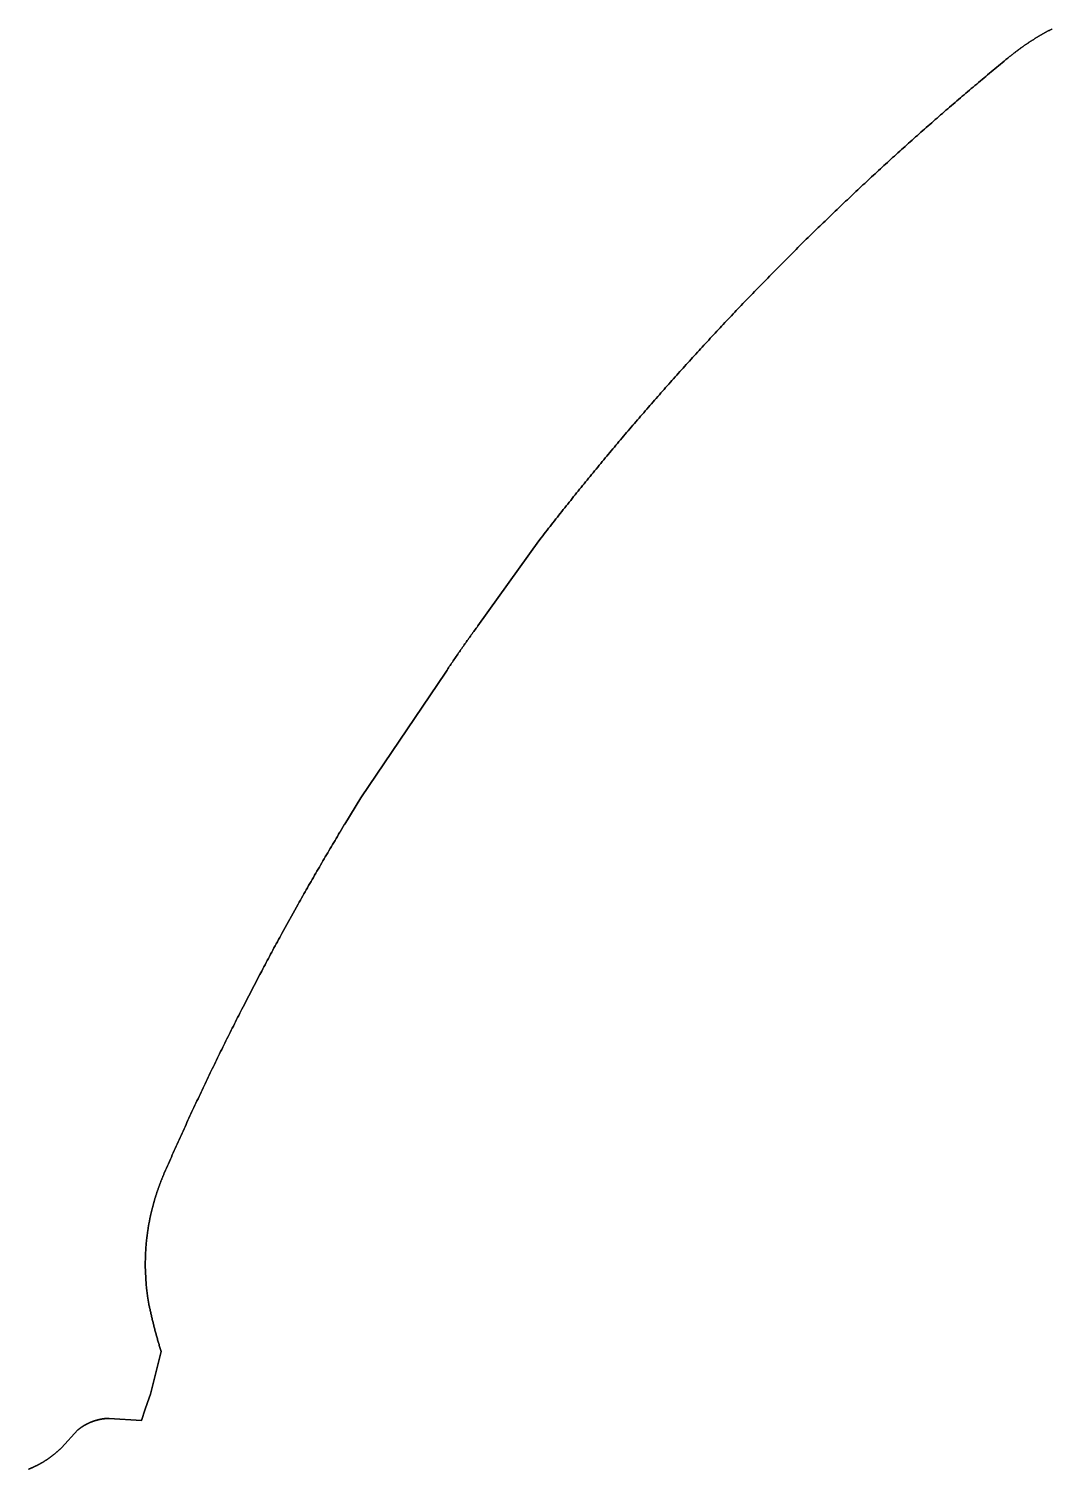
# Model space of a CAD drawing. Header units: inches. Extents: x 130170 to 284068, y 377793 to 804530.
# Drawn here: x 210424 to 210857, y 744376 to 744984 of the extents above; entities that cross this region are included whole.
import ezdxf

# ---------------------------------------------------------------- set-up
doc = ezdxf.new("R2010")
doc.units = ezdxf.units.IN
doc.header["$MEASUREMENT"] = 0
doc.layers.add('muni_il', color=7, linetype='Continuous')

msp = doc.modelspace()

# ---------------------------------------------------------------- linework, layer by layer
at = {"layer": 'muni_il'}
for points in [[(210856.56, 744984.31), (210856.31, 744984.18), (210856.06, 744984.05), (210855.81, 744983.92), (210855.56, 744983.79), (210855.31, 744983.66), (210855.06, 744983.53), (210854.81, 744983.39), (210854.56, 744983.26), (210854.31, 744983.13), (210854.06, 744982.99), (210853.81, 744982.86), (210853.56, 744982.72), (210853.32, 744982.58), (210853.07, 744982.45), (210852.82, 744982.31), (210852.58, 744982.17), (210852.33, 744982.03), (210852.09, 744981.89), (210851.84, 744981.75), (210851.6, 744981.6), (210851.35, 744981.46), (210851.11, 744981.32), (210850.86, 744981.17), (210850.62, 744981.03), (210850.38, 744980.88), (210850.14, 744980.74), (210849.89, 744980.59), (210849.65, 744980.44), (210849.41, 744980.3), (210849.17, 744980.15), (210848.93, 744980), (210848.69, 744979.85), (210848.45, 744979.7), (210848.21, 744979.55), (210847.97, 744979.39), (210847.74, 744979.24), (210847.5, 744979.09), (210847.26, 744978.93), (210847.02, 744978.78), (210846.79, 744978.62), (210846.55, 744978.47), (210846.32, 744978.31), (210846.08, 744978.15), (210845.85, 744977.99), (210845.61, 744977.84), (210845.38, 744977.68), (210845.15, 744977.52), (210844.91, 744977.36), (210844.68, 744977.19), (210844.45, 744977.03), (210844.22, 744976.87), (210843.99, 744976.71), (210843.76, 744976.54), (210843.53, 744976.38), (210843.3, 744976.21), (210843.07, 744976.05), (210842.84, 744975.88), (210842.61, 744975.71), (210842.39, 744975.54), (210842.16, 744975.38), (210841.93, 744975.21), (210841.71, 744975.04), (210841.48, 744974.87), (210841.25, 744974.69), (210841.03, 744974.52), (210840.81, 744974.35), (210840.58, 744974.18), (210840.36, 744974), (210840.14, 744973.83), (210839.91, 744973.65), (210839.69, 744973.48), (210839.47, 744973.3), (210839.25, 744973.13), (210839.03, 744972.95), (210838.81, 744972.77), (210838.53, 744972.54), (210837.75, 744971.9), (210836.97, 744971.27), (210836.2, 744970.63), (210835.42, 744969.99), (210834.65, 744969.35), (210833.87, 744968.71), (210833.1, 744968.07), (210832.33, 744967.43), (210831.55, 744966.79), (210830.78, 744966.15), (210830.01, 744965.5), (210829.24, 744964.86), (210828.47, 744964.21), (210827.7, 744963.57), (210826.93, 744962.92), (210826.16, 744962.28), (210825.39, 744961.63), (210824.62, 744960.98), (210823.85, 744960.34), (210823.08, 744959.69), (210822.32, 744959.04), (210821.55, 744958.39), (210820.78, 744957.74), (210820.02, 744957.09), (210819.25, 744956.44), (210818.49, 744955.78), (210817.73, 744955.13), (210816.96, 744954.48), (210816.2, 744953.82), (210815.44, 744953.17), (210814.68, 744952.52), (210813.91, 744951.86), (210813.15, 744951.2), (210812.39, 744950.55), (210811.63, 744949.89), (210810.87, 744949.23), (210810.12, 744948.57), (210809.36, 744947.91), (210808.6, 744947.25), (210807.84, 744946.59), (210807.09, 744945.93), (210806.33, 744945.27), (210805.58, 744944.61), (210804.82, 744943.94), (210804.07, 744943.28), (210803.31, 744942.62), (210802.56, 744941.95), (210801.81, 744941.29), (210801.05, 744940.62), (210800.3, 744939.95), (210799.55, 744939.29), (210798.8, 744938.62), (210798.05, 744937.95), (210797.3, 744937.28), (210796.55, 744936.61), (210795.8, 744935.94), (210795.06, 744935.27), (210794.31, 744934.6), (210793.56, 744933.93), (210792.82, 744933.25), (210792.07, 744932.58), (210791.32, 744931.91), (210790.58, 744931.23), (210789.84, 744930.56), (210789.09, 744929.88), (210788.35, 744929.21), (210787.61, 744928.53), (210786.86, 744927.85), (210786.12, 744927.17), (210785.38, 744926.5), (210784.64, 744925.82), (210783.9, 744925.14), (210783.16, 744924.46), (210782.42, 744923.78), (210781.68, 744923.09), (210780.95, 744922.41), (210780.21, 744921.73), (210779.47, 744921.05), (210778.74, 744920.36), (210778, 744919.68), (210777.27, 744918.99), (210776.53, 744918.31), (210775.8, 744917.62), (210775.06, 744916.94), (210774.33, 744916.25), (210773.6, 744915.56), (210772.87, 744914.87), (210772.14, 744914.18), (210771.41, 744913.49), (210770.68, 744912.8), (210769.95, 744912.11), (210769.22, 744911.42), (210768.49, 744910.73), (210767.76, 744910.04), (210767.03, 744909.34), (210766.31, 744908.65), (210765.58, 744907.96), (210764.85, 744907.26), (210764.13, 744906.56), (210763.4, 744905.87), (210762.68, 744905.17), (210761.96, 744904.48), (210761.23, 744903.78), (210760.51, 744903.08), (210759.79, 744902.38), (210759.07, 744901.68), (210758.35, 744900.98), (210757.63, 744900.28), (210756.91, 744899.58), (210756.19, 744898.88), (210755.47, 744898.18), (210754.75, 744897.47), (210754.04, 744896.77), (210753.32, 744896.06), (210752.6, 744895.36), (210751.89, 744894.65), (210751.17, 744893.95), (210750.46, 744893.24), (210749.74, 744892.54), (210749.03, 744891.83), (210748.32, 744891.12), (210747.61, 744890.41), (210746.89, 744889.7), (210746.18, 744888.99), (210745.47, 744888.28), (210744.76, 744887.57), (210744.05, 744886.86), (210743.34, 744886.15), (210742.63, 744885.44), (210741.93, 744884.72), (210741.22, 744884.01), (210740.51, 744883.3), (210739.81, 744882.58), (210739.1, 744881.87), (210738.4, 744881.15), (210737.69, 744880.43), (210736.99, 744879.72), (210736.29, 744879), (210735.58, 744878.28), (210734.88, 744877.56), (210734.18, 744876.84), (210733.48, 744876.12), (210732.78, 744875.4), (210732.08, 744874.68), (210731.38, 744873.96), (210730.68, 744873.24), (210729.98, 744872.51), (210729.29, 744871.79), (210728.59, 744871.07), (210727.89, 744870.34), (210727.2, 744869.62), (210726.5, 744868.89), (210725.81, 744868.17), (210725.11, 744867.44), (210724.42, 744866.71), (210723.73, 744865.99), (210723.03, 744865.26), (210722.34, 744864.53), (210721.65, 744863.8), (210720.96, 744863.07), (210720.27, 744862.34), (210719.58, 744861.61), (210718.89, 744860.88), (210718.2, 744860.15), (210717.52, 744859.41), (210716.83, 744858.68), (210716.14, 744857.95), (210715.46, 744857.21), (210714.77, 744856.48), (210714.09, 744855.74), (210713.4, 744855.01), (210712.72, 744854.27), (210712.04, 744853.53), (210711.36, 744852.8), (210710.67, 744852.06), (210709.99, 744851.32), (210709.31, 744850.58), (210708.63, 744849.84), (210707.95, 744849.1), (210707.27, 744848.36), (210706.6, 744847.62), (210705.92, 744846.88), (210705.24, 744846.13), (210704.56, 744845.39), (210703.89, 744844.65), (210703.21, 744843.9), (210702.54, 744843.16), (210701.86, 744842.41), (210701.19, 744841.67), (210700.52, 744840.92), (210699.85, 744840.18), (210699.17, 744839.43), (210698.5, 744838.68), (210697.83, 744837.93), (210697.16, 744837.18), (210696.49, 744836.44), (210695.82, 744835.69), (210695.16, 744834.94), (210694.49, 744834.18), (210693.82, 744833.43), (210693.16, 744832.68), (210692.49, 744831.93), (210691.82, 744831.18), (210691.16, 744830.42), (210690.5, 744829.67), (210689.83, 744828.91), (210689.17, 744828.16), (210688.51, 744827.4), (210687.85, 744826.65), (210687.19, 744825.89), (210686.53, 744825.13), (210685.87, 744824.37), (210685.21, 744823.62), (210684.55, 744822.86), (210683.89, 744822.1), (210683.23, 744821.34), (210682.58, 744820.58), (210681.92, 744819.82), (210681.26, 744819.06), (210680.61, 744818.29), (210679.96, 744817.53), (210679.3, 744816.77), (210678.65, 744816), (210678, 744815.24), (210677.34, 744814.48), (210676.69, 744813.71), (210676.04, 744812.95), (210675.39, 744812.18), (210674.74, 744811.41), (210674.09, 744810.65), (210673.45, 744809.88), (210672.8, 744809.11), (210672.15, 744808.34), (210671.51, 744807.57), (210670.86, 744806.8), (210670.21, 744806.03), (210669.57, 744805.26), (210668.93, 744804.49), (210668.28, 744803.72), (210667.64, 744802.95), (210667, 744802.17), (210666.36, 744801.4), (210665.72, 744800.63), (210665.08, 744799.85), (210664.44, 744799.08), (210663.8, 744798.3), (210663.16, 744797.53), (210662.52, 744796.75), (210661.88, 744795.97), (210661.25, 744795.2), (210660.61, 744794.42), (210659.98, 744793.64), (210659.34, 744792.86), (210658.71, 744792.08), (210658.07, 744791.3), (210657.44, 744790.52), (210656.81, 744789.74), (210656.18, 744788.96), (210655.55, 744788.18), (210654.92, 744787.39), (210654.29, 744786.61), (210653.66, 744785.83), (210653.03, 744785.04), (210652.4, 744784.26), (210651.77, 744783.47), (210651.15, 744782.69), (210650.52, 744781.9), (210649.9, 744781.12), (210649.27, 744780.33), (210648.65, 744779.54), (210648.03, 744778.75), (210647.4, 744777.97), (210646.78, 744777.18), (210646.16, 744776.39), (210645.54, 744775.6), (210644.92, 744774.81), (210644.3, 744774.02), (210643.68, 744773.23), (210643.06, 744772.43), (210642.44, 744771.64), (210641.83, 744770.85), (210641.21, 744770.05), (210640.59, 744769.26), (210639.6, 744767.98), (210613.8, 744731.98), (210613.46, 744731.51), (210613.11, 744731.04), (210612.77, 744730.57), (210612.42, 744730.09), (210612.08, 744729.62), (210611.73, 744729.15), (210611.39, 744728.68), (210611.05, 744728.21), (210610.71, 744727.73), (210610.37, 744727.26), (210610.03, 744726.78), (210609.69, 744726.31), (210609.35, 744725.83), (210609.01, 744725.36), (210608.68, 744724.88), (210608.34, 744724.4), (210608, 744723.93), (210607.67, 744723.45), (210607.33, 744722.97), (210607, 744722.49), (210606.67, 744722.01), (210606.33, 744721.53), (210606, 744721.06), (210605.67, 744720.57), (210605.34, 744720.09), (210605.01, 744719.61), (210604.68, 744719.13), (210604.35, 744718.65), (210604.02, 744718.17), (210603.69, 744717.68), (210603.37, 744717.2), (210603.04, 744716.72), (210602.72, 744716.23), (210602.39, 744715.75), (210602.07, 744715.26), (210601.74, 744714.78), (210601.42, 744714.29), (210601.1, 744713.8), (210600.78, 744713.32), (210600.23, 744712.47), (210564.38, 744659.38), (210557.57, 744648.23), (210557.46, 744648.27), (210555.62, 744644.98), (210555.5, 744644.79), (210554.98, 744643.93), (210554.47, 744643.06), (210553.95, 744642.2), (210553.44, 744641.34), (210552.93, 744640.47), (210552.41, 744639.61), (210551.9, 744638.75), (210551.39, 744637.88), (210550.88, 744637.02), (210550.37, 744636.15), (210549.86, 744635.28), (210549.35, 744634.42), (210548.84, 744633.55), (210548.34, 744632.68), (210547.83, 744631.82), (210547.32, 744630.95), (210546.82, 744630.08), (210546.32, 744629.21), (210545.81, 744628.34), (210545.31, 744627.47), (210544.81, 744626.6), (210544.3, 744625.73), (210543.8, 744624.86), (210543.3, 744623.99), (210542.8, 744623.12), (210542.3, 744622.24), (210541.81, 744621.37), (210541.31, 744620.5), (210540.81, 744619.62), (210540.32, 744618.75), (210539.82, 744617.88), (210539.33, 744617), (210538.83, 744616.13), (210538.34, 744615.25), (210537.85, 744614.38), (210531.02, 744602.07), (210530.54, 744601.19), (210530.06, 744600.31), (210529.58, 744599.43), (210529.1, 744598.55), (210528.62, 744597.66), (210528.14, 744596.78), (210527.66, 744595.9), (210527.19, 744595.01), (210526.71, 744594.13), (210526.23, 744593.24), (210525.76, 744592.36), (210525.28, 744591.47), (210524.81, 744590.58), (210524.34, 744589.7), (210523.86, 744588.81), (210523.39, 744587.92), (210522.92, 744587.04), (210522.45, 744586.15), (210521.66, 744584.64), (210514.57, 744570.99), (210514.11, 744570.1), (210513.65, 744569.2), (210513.2, 744568.31), (210512.74, 744567.41), (210512.29, 744566.52), (210511.83, 744565.62), (210511.38, 744564.72), (210510.93, 744563.83), (210510.48, 744562.93), (210510.02, 744562.03), (210509.57, 744561.13), (210509.12, 744560.23), (210508.68, 744559.33), (210508.23, 744558.44), (210507.78, 744557.54), (210507.33, 744556.64), (210506.89, 744555.74), (210506.44, 744554.83), (210506, 744553.93), (210505.55, 744553.03), (210505.11, 744552.13), (210504.67, 744551.23), (210504.23, 744550.33), (210503.79, 744549.42), (210503.35, 744548.52), (210502.91, 744547.62), (210502.47, 744546.71), (210502.03, 744545.81), (210501.59, 744544.9), (210501.16, 744544), (210500.72, 744543.09), (210500.28, 744542.19), (210499.85, 744541.28), (210499.42, 744540.37), (210498.98, 744539.47), (210498.55, 744538.56), (210498.12, 744537.65), (210497.69, 744536.75), (210497.26, 744535.84), (210496.83, 744534.93), (210496.4, 744534.02), (210495.97, 744533.11), (210495.55, 744532.2), (210495.12, 744531.29), (210494.69, 744530.38), (210494.27, 744529.47), (210493.84, 744528.56), (210493.42, 744527.65), (210493, 744526.74), (210492.58, 744525.83), (210492.15, 744524.91), (210491.73, 744524), (210491.31, 744523.09), (210490.89, 744522.18), (210490.48, 744521.26), (210490.06, 744520.35), (210489.64, 744519.43), (210489.22, 744518.52), (210488.81, 744517.6), (210488.39, 744516.69), (210487.98, 744515.77), (210487.57, 744514.86), (210487.15, 744513.94), (210486.74, 744513.03), (210486.33, 744512.11), (210485.92, 744511.19), (210485.51, 744510.27), (210485.1, 744509.36), (210484.69, 744508.44), (210484.29, 744507.52), (210483.88, 744506.6), (210483.47, 744505.68), (210483.07, 744504.76), (210482.66, 744503.84), (210482.26, 744502.92), (210481.86, 744502), (210481.28, 744500.69), (210481.17, 744500.44), (210481.06, 744500.18), (210480.95, 744499.93), (210480.84, 744499.67), (210480.74, 744499.42), (210480.63, 744499.16), (210480.52, 744498.91), (210480.42, 744498.65), (210480.31, 744498.39), (210480.21, 744498.14), (210480.11, 744497.88), (210480.01, 744497.62), (210479.9, 744497.36), (210479.8, 744497.11), (210479.7, 744496.85), (210479.6, 744496.59), (210479.51, 744496.33), (210479.41, 744496.07), (210479.31, 744495.81), (210479.21, 744495.55), (210479.12, 744495.29), (210479.02, 744495.03), (210478.93, 744494.77), (210478.84, 744494.51), (210478.74, 744494.25), (210478.65, 744493.99), (210478.56, 744493.72), (210478.47, 744493.46), (210478.38, 744493.2), (210478.29, 744492.94), (210478.2, 744492.67), (210478.12, 744492.41), (210478.03, 744492.15), (210477.94, 744491.88), (210477.86, 744491.62), (210477.78, 744491.36), (210477.69, 744491.09), (210477.61, 744490.83), (210477.53, 744490.56), (210477.45, 744490.3), (210477.37, 744490.03), (210477.29, 744489.77), (210477.21, 744489.5), (210477.13, 744489.24), (210477.05, 744488.97), (210476.97, 744488.7), (210476.9, 744488.44), (210476.82, 744488.17), (210476.75, 744487.9), (210476.68, 744487.64), (210476.6, 744487.37), (210476.53, 744487.1), (210476.46, 744486.83), (210476.39, 744486.57), (210476.32, 744486.3), (210476.25, 744486.03), (210476.18, 744485.76), (210476.12, 744485.49), (210476.05, 744485.22), (210475.98, 744484.95), (210475.92, 744484.68), (210475.85, 744484.41), (210475.79, 744484.14), (210475.73, 744483.87), (210475.67, 744483.6), (210475.61, 744483.33), (210475.54, 744483.06), (210475.49, 744482.79), (210475.43, 744482.52), (210475.37, 744482.25), (210475.31, 744481.98), (210475.26, 744481.71), (210475.2, 744481.44), (210475.14, 744481.17), (210475.09, 744480.89), (210475.04, 744480.62), (210474.98, 744480.35), (210474.93, 744480.08), (210474.88, 744479.8), (210474.83, 744479.53), (210474.78, 744479.26), (210474.73, 744478.99), (210474.69, 744478.71), (210474.64, 744478.44), (210474.59, 744478.17), (210474.55, 744477.89), (210474.5, 744477.62), (210474.46, 744477.35), (210474.42, 744477.07), (210474.37, 744476.8), (210474.33, 744476.52), (210474.29, 744476.25), (210474.25, 744475.98), (210474.21, 744475.7), (210474.17, 744475.43), (210474.14, 744475.15), (210474.1, 744474.88), (210474.06, 744474.6), (210474.03, 744474.33), (210474, 744474.05), (210473.96, 744473.78), (210473.93, 744473.5), (210473.9, 744473.23), (210473.87, 744472.95), (210473.84, 744472.68), (210473.81, 744472.4), (210473.76, 744471.98), (210473.74, 744471.71), (210473.71, 744471.43), (210473.68, 744471.16), (210473.66, 744470.88), (210473.63, 744470.61), (210473.61, 744470.33), (210473.59, 744470.05), (210473.57, 744469.78), (210473.54, 744469.5), (210473.52, 744469.22), (210473.5, 744468.95), (210473.49, 744468.67), (210473.47, 744468.39), (210473.45, 744468.12), (210473.43, 744467.84), (210473.42, 744467.56), (210473.4, 744467.29), (210473.39, 744467.01), (210473.38, 744466.73), (210473.36, 744466.46), (210473.35, 744466.18), (210473.34, 744465.9), (210473.33, 744465.63), (210473.32, 744465.35), (210473.31, 744465.07), (210473.31, 744464.8), (210473.3, 744464.52), (210473.29, 744464.24), (210473.29, 744463.96), (210473.28, 744463.69), (210473.28, 744463.41), (210473.28, 744463.13), (210473.28, 744462.86), (210473.27, 744462.58), (210473.27, 744462.3), (210473.27, 744462.02), (210473.28, 744461.75), (210473.66, 744453.72), (210473.68, 744453.45), (210473.71, 744453.17), (210473.74, 744452.89), (210473.76, 744452.62), (210473.79, 744452.34), (210473.82, 744452.07), (210473.85, 744451.79), (210473.88, 744451.52), (210473.91, 744451.24), (210473.95, 744450.97), (210473.98, 744450.69), (210474.01, 744450.42), (210474.05, 744450.14), (210474.08, 744449.87), (210474.12, 744449.59), (210474.16, 744449.32), (210474.19, 744449.04), (210474.23, 744448.77), (210474.27, 744448.49), (210474.31, 744448.22), (210474.35, 744447.95), (210474.4, 744447.67), (210474.44, 744447.4), (210474.48, 744447.12), (210474.53, 744446.85), (210474.57, 744446.58), (210474.62, 744446.3), (210474.66, 744446.03), (210474.74, 744445.57), (210474.83, 744445.16), (210474.92, 744444.74), (210475.01, 744444.33), (210475.1, 744443.91), (210475.19, 744443.5), (210475.28, 744443.08), (210475.37, 744442.67), (210475.46, 744442.26), (210475.56, 744441.84), (210475.65, 744441.43), (210475.75, 744441.01), (210475.84, 744440.6), (210475.94, 744440.19), (210476.03, 744439.77), (210476.13, 744439.36), (210476.23, 744438.95), (210476.33, 744438.54), (210476.43, 744438.12), (210476.53, 744437.71), (210476.64, 744437.3), (210476.74, 744436.89), (210476.84, 744436.48), (210476.95, 744436.07), (210477.05, 744435.66), (210477.16, 744435.24), (210477.26, 744434.83), (210477.37, 744434.42), (210477.48, 744434.01), (210477.59, 744433.6), (210477.7, 744433.19), (210477.81, 744432.78), (210477.92, 744432.37), (210478.03, 744431.96), (210478.14, 744431.56), (210478.26, 744431.15), (210478.37, 744430.74), (210478.49, 744430.33), (210478.6, 744429.92), (210478.72, 744429.51), (210478.84, 744429.11), (210478.96, 744428.7), (210479.07, 744428.29), (210479.19, 744427.88), (210479.31, 744427.48), (210479.44, 744427.07), (210479.56, 744426.66), (210479.68, 744426.26), (210479.8, 744425.85), (210479.94, 744425.41), (210475.46, 744407.36), (210474.9, 744405.78), (210473.25, 744401), (210471.62, 744396.21), (210458.05, 744397.13), (210457.92, 744397.13), (210457.79, 744397.13), (210457.66, 744397.12), (210457.53, 744397.12), (210457.4, 744397.11), (210457.27, 744397.1), (210457.14, 744397.1), (210457.01, 744397.09), (210456.88, 744397.08), (210456.75, 744397.07), (210456.62, 744397.06), (210456.49, 744397.05), (210456.36, 744397.04), (210456.23, 744397.02), (210456.1, 744397.01), (210455.97, 744396.99), (210455.84, 744396.98), (210455.71, 744396.96), (210455.58, 744396.95), (210455.45, 744396.93), (210455.32, 744396.91), (210455.19, 744396.89), (210455.06, 744396.87), (210454.93, 744396.85), (210454.8, 744396.83), (210454.67, 744396.81), (210454.54, 744396.78), (210454.41, 744396.76), (210454.29, 744396.73), (210454.16, 744396.71), (210454.03, 744396.68), (210453.9, 744396.65), (210453.77, 744396.63), (210453.65, 744396.6), (210453.52, 744396.57), (210453.39, 744396.54), (210453.27, 744396.51), (210453.14, 744396.48), (210453.01, 744396.44), (210452.89, 744396.41), (210452.76, 744396.38), (210452.63, 744396.34), (210452.51, 744396.3), (210452.38, 744396.27), (210452.26, 744396.23), (210452.13, 744396.19), (210452.01, 744396.15), (210451.88, 744396.11), (210451.76, 744396.07), (210451.63, 744396.03), (210451.51, 744395.99), (210451.39, 744395.95), (210451.26, 744395.91), (210451.14, 744395.86), (210451.02, 744395.82), (210450.89, 744395.77), (210450.77, 744395.73), (210450.65, 744395.68), (210450.53, 744395.63), (210450.41, 744395.58), (210450.29, 744395.53), (210450.16, 744395.48), (210450.04, 744395.43), (210449.92, 744395.38), (210449.8, 744395.33), (210449.68, 744395.28), (210449.56, 744395.22), (210449.45, 744395.17), (210449.33, 744395.11), (210449.21, 744395.06), (210449.09, 744395), (210448.97, 744394.94), (210448.86, 744394.88), (210448.74, 744394.83), (210448.62, 744394.77), (210448.51, 744394.71), (210448.39, 744394.64), (210448.28, 744394.58), (210448.16, 744394.52), (210448.05, 744394.46), (210447.93, 744394.39), (210447.82, 744394.33), (210447.71, 744394.26), (210447.59, 744394.2), (210447.48, 744394.13), (210447.37, 744394.07), (210447.26, 744394), (210447.14, 744393.93), (210447.03, 744393.86), (210446.92, 744393.79), (210446.81, 744393.72), (210446.7, 744393.65), (210446.59, 744393.58), (210446.48, 744393.5), (210446.38, 744393.43), (210446.27, 744393.36), (210446.16, 744393.28), (210446.05, 744393.21), (210445.95, 744393.13), (210445.84, 744393.05), (210445.74, 744392.98), (210445.63, 744392.9), (210445.53, 744392.82), (210445.42, 744392.74), (210445.32, 744392.66), (210445.22, 744392.58), (210445.11, 744392.5), (210445.01, 744392.42), (210444.91, 744392.34), (210444.81, 744392.25), (210437.81, 744384.67), (210437.68, 744384.54), (210437.55, 744384.41), (210437.42, 744384.29), (210437.28, 744384.16), (210437.15, 744384.04), (210437.02, 744383.91), (210436.89, 744383.79), (210436.76, 744383.67), (210436.62, 744383.55), (210436.49, 744383.42), (210436.35, 744383.3), (210436.22, 744383.18), (210436.08, 744383.06), (210435.94, 744382.94), (210435.81, 744382.82), (210435.67, 744382.71), (210435.53, 744382.59), (210435.39, 744382.47), (210435.25, 744382.35), (210435.12, 744382.24), (210434.98, 744382.12), (210434.83, 744382.01), (210434.69, 744381.9), (210434.55, 744381.78), (210434.41, 744381.67), (210434.27, 744381.56), (210434.12, 744381.45), (210433.98, 744381.34), (210433.84, 744381.23), (210433.69, 744381.12), (210433.55, 744381.01), (210433.4, 744380.9), (210433.26, 744380.79), (210433.11, 744380.69), (210432.96, 744380.58), (210432.82, 744380.47), (210432.67, 744380.37), (210432.52, 744380.26), (210432.37, 744380.16), (210432.22, 744380.06), (210432.07, 744379.96), (210431.92, 744379.85), (210431.77, 744379.75), (210431.62, 744379.65), (210431.47, 744379.55), (210431.32, 744379.45), (210431.16, 744379.36), (210431.01, 744379.26), (210430.86, 744379.16), (210430.7, 744379.06), (210430.55, 744378.97), (210430.4, 744378.87), (210430.24, 744378.78), (210430.09, 744378.69), (210429.93, 744378.59), (210429.77, 744378.5), (210429.62, 744378.41), (210429.46, 744378.32), (210429.3, 744378.23), (210429.15, 744378.14), (210428.99, 744378.05), (210428.83, 744377.96), (210428.67, 744377.88), (210428.51, 744377.79), (210428.35, 744377.7), (210428.19, 744377.62), (210428.03, 744377.53), (210427.87, 744377.45), (210427.71, 744377.37), (210427.55, 744377.28), (210427.39, 744377.2), (210427.22, 744377.12), (210427.06, 744377.04), (210426.9, 744376.96), (210426.74, 744376.88), (210426.57, 744376.81), (210426.41, 744376.73), (210426.24, 744376.65), (210426.08, 744376.58), (210425.91, 744376.5), (210425.75, 744376.43), (210425.58, 744376.35), (210425.42, 744376.28), (210425.25, 744376.21), (210425.08, 744376.14), (210424.92, 744376.07), (210424.75, 744376), (210424.58, 744375.93), (210424.42, 744375.86), (210424.25, 744375.79), (210424.08, 744375.72), (210423.91, 744375.66)], [(210423.91, 744375.66), (210424.08, 744375.72), (210424.25, 744375.79), (210424.42, 744375.86), (210424.58, 744375.93), (210424.75, 744376), (210424.92, 744376.07), (210425.08, 744376.14), (210425.25, 744376.21), (210425.42, 744376.28), (210425.58, 744376.35), (210425.75, 744376.43), (210425.91, 744376.5), (210426.08, 744376.58), (210426.24, 744376.65), (210426.41, 744376.73), (210426.57, 744376.81), (210426.74, 744376.88), (210426.9, 744376.96), (210427.06, 744377.04), (210427.22, 744377.12), (210427.39, 744377.2), (210427.55, 744377.28), (210427.71, 744377.37), (210427.87, 744377.45), (210428.03, 744377.53), (210428.19, 744377.62), (210428.35, 744377.7), (210428.51, 744377.79), (210428.67, 744377.88), (210428.83, 744377.96), (210428.99, 744378.05), (210429.15, 744378.14), (210429.3, 744378.23), (210429.46, 744378.32), (210429.62, 744378.41), (210429.77, 744378.5), (210429.93, 744378.59), (210430.09, 744378.69), (210430.24, 744378.78), (210430.4, 744378.87), (210430.55, 744378.97), (210430.7, 744379.06), (210430.86, 744379.16), (210431.01, 744379.26), (210431.16, 744379.36), (210431.32, 744379.45), (210431.47, 744379.55), (210431.62, 744379.65), (210431.77, 744379.75), (210431.92, 744379.85), (210432.07, 744379.96), (210432.22, 744380.06), (210432.37, 744380.16), (210432.52, 744380.26), (210432.67, 744380.37), (210432.82, 744380.47), (210432.96, 744380.58), (210433.11, 744380.69), (210433.26, 744380.79), (210433.4, 744380.9), (210433.55, 744381.01), (210433.69, 744381.12), (210433.84, 744381.23), (210433.98, 744381.34), (210434.12, 744381.45), (210434.27, 744381.56), (210434.41, 744381.67), (210434.55, 744381.78), (210434.69, 744381.9), (210434.83, 744382.01), (210434.98, 744382.12), (210435.12, 744382.24), (210435.25, 744382.35), (210435.39, 744382.47), (210435.53, 744382.59), (210435.67, 744382.71), (210435.81, 744382.82), (210435.94, 744382.94), (210436.08, 744383.06), (210436.22, 744383.18), (210436.35, 744383.3), (210436.49, 744383.42), (210436.62, 744383.55), (210436.76, 744383.67), (210436.89, 744383.79), (210437.02, 744383.91), (210437.15, 744384.04), (210437.28, 744384.16), (210437.42, 744384.29), (210437.55, 744384.41), (210437.68, 744384.54), (210437.81, 744384.67), (210444.81, 744392.25), (210444.91, 744392.34), (210445.01, 744392.42), (210445.11, 744392.5), (210445.22, 744392.58), (210445.32, 744392.66), (210445.42, 744392.74), (210445.53, 744392.82), (210445.63, 744392.9), (210445.74, 744392.98), (210445.84, 744393.05), (210445.95, 744393.13), (210446.05, 744393.21), (210446.16, 744393.28), (210446.27, 744393.36), (210446.38, 744393.43), (210446.48, 744393.5), (210446.59, 744393.58), (210446.7, 744393.65), (210446.81, 744393.72), (210446.92, 744393.79), (210447.03, 744393.86), (210447.14, 744393.93), (210447.26, 744394), (210447.37, 744394.07), (210447.48, 744394.13), (210447.59, 744394.2), (210447.71, 744394.26), (210447.82, 744394.33), (210447.93, 744394.39), (210448.05, 744394.46), (210448.16, 744394.52), (210448.28, 744394.58), (210448.39, 744394.64), (210448.51, 744394.71), (210448.62, 744394.77), (210448.74, 744394.83), (210448.86, 744394.88), (210448.97, 744394.94), (210449.09, 744395), (210449.21, 744395.06), (210449.33, 744395.11), (210449.45, 744395.17), (210449.56, 744395.22), (210449.68, 744395.28), (210449.8, 744395.33), (210449.92, 744395.38), (210450.04, 744395.43), (210450.16, 744395.48), (210450.29, 744395.53), (210450.41, 744395.58), (210450.53, 744395.63), (210450.65, 744395.68), (210450.77, 744395.73), (210450.89, 744395.77), (210451.02, 744395.82), (210451.14, 744395.86), (210451.26, 744395.91), (210451.39, 744395.95), (210451.51, 744395.99), (210451.63, 744396.03), (210451.76, 744396.07), (210451.88, 744396.11), (210452.01, 744396.15), (210452.13, 744396.19), (210452.26, 744396.23), (210452.38, 744396.27), (210452.51, 744396.3), (210452.63, 744396.34), (210452.76, 744396.38), (210452.89, 744396.41), (210453.01, 744396.44), (210453.14, 744396.48), (210453.27, 744396.51), (210453.39, 744396.54), (210453.52, 744396.57), (210453.65, 744396.6), (210453.77, 744396.63), (210453.9, 744396.65), (210454.03, 744396.68), (210454.16, 744396.71), (210454.29, 744396.73), (210454.41, 744396.76), (210454.54, 744396.78), (210454.67, 744396.81), (210454.8, 744396.83), (210454.93, 744396.85), (210455.06, 744396.87), (210455.19, 744396.89), (210455.32, 744396.91), (210455.45, 744396.93), (210455.58, 744396.95), (210455.71, 744396.96), (210455.84, 744396.98), (210455.97, 744396.99), (210456.1, 744397.01), (210456.23, 744397.02), (210456.36, 744397.04), (210456.49, 744397.05), (210456.62, 744397.06), (210456.75, 744397.07), (210456.88, 744397.08), (210457.01, 744397.09), (210457.14, 744397.1), (210457.27, 744397.1), (210457.4, 744397.11), (210457.53, 744397.12), (210457.66, 744397.12), (210457.79, 744397.13), (210457.92, 744397.13), (210458.05, 744397.13), (210471.62, 744396.21), (210473.25, 744401), (210474.9, 744405.78), (210475.46, 744407.36), (210479.94, 744425.41), (210479.8, 744425.85), (210479.68, 744426.26), (210479.56, 744426.66), (210479.44, 744427.07), (210479.31, 744427.48), (210479.19, 744427.88), (210479.07, 744428.29), (210478.96, 744428.7), (210478.84, 744429.11), (210478.72, 744429.51), (210478.6, 744429.92), (210478.49, 744430.33), (210478.37, 744430.74), (210478.26, 744431.15), (210478.14, 744431.56), (210478.03, 744431.96), (210477.92, 744432.37), (210477.81, 744432.78), (210477.7, 744433.19), (210477.59, 744433.6), (210477.48, 744434.01), (210477.37, 744434.42), (210477.26, 744434.83), (210477.16, 744435.24), (210477.05, 744435.66), (210476.95, 744436.07), (210476.84, 744436.48), (210476.74, 744436.89), (210476.64, 744437.3), (210476.53, 744437.71), (210476.43, 744438.12), (210476.33, 744438.54), (210476.23, 744438.95), (210476.13, 744439.36), (210476.03, 744439.77), (210475.94, 744440.19), (210475.84, 744440.6), (210475.75, 744441.01), (210475.65, 744441.43), (210475.56, 744441.84), (210475.46, 744442.26), (210475.37, 744442.67), (210475.28, 744443.08), (210475.19, 744443.5), (210475.1, 744443.91), (210475.01, 744444.33), (210474.92, 744444.74), (210474.83, 744445.16), (210474.74, 744445.57), (210474.66, 744446.03), (210474.62, 744446.3), (210474.57, 744446.58), (210474.53, 744446.85), (210474.48, 744447.12), (210474.44, 744447.4), (210474.4, 744447.67), (210474.35, 744447.95), (210474.31, 744448.22), (210474.27, 744448.49), (210474.23, 744448.77), (210474.19, 744449.04), (210474.16, 744449.32), (210474.12, 744449.59), (210474.08, 744449.87), (210474.05, 744450.14), (210474.01, 744450.42), (210473.98, 744450.69), (210473.95, 744450.97), (210473.91, 744451.24), (210473.88, 744451.52), (210473.85, 744451.79), (210473.82, 744452.07), (210473.79, 744452.34), (210473.76, 744452.62), (210473.74, 744452.89), (210473.71, 744453.17), (210473.68, 744453.45), (210473.66, 744453.72), (210473.28, 744461.75), (210473.27, 744462.02), (210473.27, 744462.3), (210473.27, 744462.58), (210473.28, 744462.86), (210473.28, 744463.13), (210473.28, 744463.41), (210473.28, 744463.69), (210473.29, 744463.96), (210473.29, 744464.24), (210473.3, 744464.52), (210473.31, 744464.8), (210473.31, 744465.07), (210473.32, 744465.35), (210473.33, 744465.63), (210473.34, 744465.9), (210473.35, 744466.18), (210473.36, 744466.46), (210473.38, 744466.73), (210473.39, 744467.01), (210473.4, 744467.29), (210473.42, 744467.56), (210473.43, 744467.84), (210473.45, 744468.12), (210473.47, 744468.39), (210473.49, 744468.67), (210473.5, 744468.95), (210473.52, 744469.22), (210473.54, 744469.5), (210473.57, 744469.78), (210473.59, 744470.05), (210473.61, 744470.33), (210473.63, 744470.61), (210473.66, 744470.88), (210473.68, 744471.16), (210473.71, 744471.43), (210473.74, 744471.71), (210473.76, 744471.98), (210473.81, 744472.4), (210473.84, 744472.68), (210473.87, 744472.95), (210473.9, 744473.23), (210473.93, 744473.5), (210473.96, 744473.78), (210474, 744474.05), (210474.03, 744474.33), (210474.06, 744474.6), (210474.1, 744474.88), (210474.14, 744475.15), (210474.17, 744475.43), (210474.21, 744475.7), (210474.25, 744475.98), (210474.29, 744476.25), (210474.33, 744476.52), (210474.37, 744476.8), (210474.42, 744477.07), (210474.46, 744477.35), (210474.5, 744477.62), (210474.55, 744477.89), (210474.59, 744478.17), (210474.64, 744478.44), (210474.69, 744478.71), (210474.73, 744478.99), (210474.78, 744479.26), (210474.83, 744479.53), (210474.88, 744479.8), (210474.93, 744480.08), (210474.98, 744480.35), (210475.04, 744480.62), (210475.09, 744480.89), (210475.14, 744481.17), (210475.2, 744481.44), (210475.26, 744481.71), (210475.31, 744481.98), (210475.37, 744482.25), (210475.43, 744482.52), (210475.49, 744482.79), (210475.54, 744483.06), (210475.61, 744483.33), (210475.67, 744483.6), (210475.73, 744483.87), (210475.79, 744484.14), (210475.85, 744484.41), (210475.92, 744484.68), (210475.98, 744484.95), (210476.05, 744485.22), (210476.12, 744485.49), (210476.18, 744485.76), (210476.25, 744486.03), (210476.32, 744486.3), (210476.39, 744486.57), (210476.46, 744486.83), (210476.53, 744487.1), (210476.6, 744487.37), (210476.68, 744487.64), (210476.75, 744487.9), (210476.82, 744488.17), (210476.9, 744488.44), (210476.97, 744488.7), (210477.05, 744488.97), (210477.13, 744489.24), (210477.21, 744489.5), (210477.29, 744489.77), (210477.37, 744490.03), (210477.45, 744490.3), (210477.53, 744490.56), (210477.61, 744490.83), (210477.69, 744491.09), (210477.78, 744491.36), (210477.86, 744491.62), (210477.94, 744491.88), (210478.03, 744492.15), (210478.12, 744492.41), (210478.2, 744492.67), (210478.29, 744492.94), (210478.38, 744493.2), (210478.47, 744493.46), (210478.56, 744493.72), (210478.65, 744493.99), (210478.74, 744494.25), (210478.84, 744494.51), (210478.93, 744494.77), (210479.02, 744495.03), (210479.12, 744495.29), (210479.21, 744495.55), (210479.31, 744495.81), (210479.41, 744496.07), (210479.51, 744496.33), (210479.6, 744496.59), (210479.7, 744496.85), (210479.8, 744497.11), (210479.9, 744497.36), (210480.01, 744497.62), (210480.11, 744497.88), (210480.21, 744498.14), (210480.31, 744498.39), (210480.42, 744498.65), (210480.52, 744498.91), (210480.63, 744499.16), (210480.74, 744499.42), (210480.84, 744499.67), (210480.95, 744499.93), (210481.06, 744500.18), (210481.17, 744500.44), (210481.28, 744500.69), (210481.86, 744502), (210482.26, 744502.92), (210482.66, 744503.84), (210483.07, 744504.76), (210483.47, 744505.68), (210483.88, 744506.6), (210484.29, 744507.52), (210484.69, 744508.44), (210485.1, 744509.36), (210485.51, 744510.27), (210485.92, 744511.19), (210486.33, 744512.11), (210486.74, 744513.03), (210487.15, 744513.94), (210487.57, 744514.86), (210487.98, 744515.77), (210488.39, 744516.69), (210488.81, 744517.6), (210489.22, 744518.52), (210489.64, 744519.43), (210490.06, 744520.35), (210490.48, 744521.26), (210490.89, 744522.18), (210491.31, 744523.09), (210491.73, 744524), (210492.15, 744524.91), (210492.58, 744525.83), (210493, 744526.74), (210493.42, 744527.65), (210493.84, 744528.56), (210494.27, 744529.47), (210494.69, 744530.38), (210495.12, 744531.29), (210495.55, 744532.2), (210495.97, 744533.11), (210496.4, 744534.02), (210496.83, 744534.93), (210497.26, 744535.84), (210497.69, 744536.75), (210498.12, 744537.65), (210498.55, 744538.56), (210498.98, 744539.47), (210499.42, 744540.37), (210499.85, 744541.28), (210500.28, 744542.19), (210500.72, 744543.09), (210501.16, 744544), (210501.59, 744544.9), (210502.03, 744545.81), (210502.47, 744546.71), (210502.91, 744547.62), (210503.35, 744548.52), (210503.79, 744549.42), (210504.23, 744550.33), (210504.67, 744551.23), (210505.11, 744552.13), (210505.55, 744553.03), (210506, 744553.93), (210506.44, 744554.83), (210506.89, 744555.74), (210507.33, 744556.64), (210507.78, 744557.54), (210508.23, 744558.44), (210508.68, 744559.33), (210509.12, 744560.23), (210509.57, 744561.13), (210510.02, 744562.03), (210510.48, 744562.93), (210510.93, 744563.83), (210511.38, 744564.72), (210511.83, 744565.62), (210512.29, 744566.52), (210512.74, 744567.41), (210513.2, 744568.31), (210513.65, 744569.2), (210514.11, 744570.1), (210514.57, 744570.99), (210521.66, 744584.64), (210522.45, 744586.15), (210522.92, 744587.04), (210523.39, 744587.92), (210523.86, 744588.81), (210524.34, 744589.7), (210524.81, 744590.58), (210525.28, 744591.47), (210525.76, 744592.36), (210526.23, 744593.24), (210526.71, 744594.13), (210527.19, 744595.01), (210527.66, 744595.9), (210528.14, 744596.78), (210528.62, 744597.66), (210529.1, 744598.55), (210529.58, 744599.43), (210530.06, 744600.31), (210530.54, 744601.19), (210531.02, 744602.07), (210537.85, 744614.38), (210538.34, 744615.25), (210538.83, 744616.13), (210539.33, 744617), (210539.82, 744617.88), (210540.32, 744618.75), (210540.81, 744619.62), (210541.31, 744620.5), (210541.81, 744621.37), (210542.3, 744622.24), (210542.8, 744623.12), (210543.3, 744623.99), (210543.8, 744624.86), (210544.3, 744625.73), (210544.81, 744626.6), (210545.31, 744627.47), (210545.81, 744628.34), (210546.32, 744629.21), (210546.82, 744630.08), (210547.32, 744630.95), (210547.83, 744631.82), (210548.34, 744632.68), (210548.84, 744633.55), (210549.35, 744634.42), (210549.86, 744635.28), (210550.37, 744636.15), (210550.88, 744637.02), (210551.39, 744637.88), (210551.9, 744638.75), (210552.41, 744639.61), (210552.93, 744640.47), (210553.44, 744641.34), (210553.95, 744642.2), (210554.47, 744643.06), (210554.98, 744643.93), (210555.5, 744644.79), (210555.62, 744644.98), (210557.46, 744648.27), (210557.57, 744648.23), (210564.38, 744659.38), (210600.23, 744712.47), (210600.78, 744713.32), (210601.1, 744713.8), (210601.42, 744714.29), (210601.74, 744714.78), (210602.07, 744715.26), (210602.39, 744715.75), (210602.72, 744716.23), (210603.04, 744716.72), (210603.37, 744717.2), (210603.69, 744717.68), (210604.02, 744718.17), (210604.35, 744718.65), (210604.68, 744719.13), (210605.01, 744719.61), (210605.34, 744720.09), (210605.67, 744720.57), (210606, 744721.06), (210606.33, 744721.53), (210606.67, 744722.01), (210607, 744722.49), (210607.33, 744722.97), (210607.67, 744723.45), (210608, 744723.93), (210608.34, 744724.4), (210608.68, 744724.88), (210609.01, 744725.36), (210609.35, 744725.83), (210609.69, 744726.31), (210610.03, 744726.78), (210610.37, 744727.26), (210610.71, 744727.73), (210611.05, 744728.21), (210611.39, 744728.68), (210611.73, 744729.15), (210612.08, 744729.62), (210612.42, 744730.09), (210612.77, 744730.57), (210613.11, 744731.04), (210613.46, 744731.51), (210613.8, 744731.98), (210639.6, 744767.98), (210640.59, 744769.26), (210641.21, 744770.05), (210641.83, 744770.85), (210642.44, 744771.64), (210643.06, 744772.43), (210643.68, 744773.23), (210644.3, 744774.02), (210644.92, 744774.81), (210645.54, 744775.6), (210646.16, 744776.39), (210646.78, 744777.18), (210647.4, 744777.97), (210648.03, 744778.75), (210648.65, 744779.54), (210649.27, 744780.33), (210649.9, 744781.12), (210650.52, 744781.9), (210651.15, 744782.69), (210651.77, 744783.47), (210652.4, 744784.26), (210653.03, 744785.04), (210653.66, 744785.83), (210654.29, 744786.61), (210654.92, 744787.39), (210655.55, 744788.18), (210656.18, 744788.96), (210656.81, 744789.74), (210657.44, 744790.52), (210658.07, 744791.3), (210658.71, 744792.08), (210659.34, 744792.86), (210659.98, 744793.64), (210660.61, 744794.42), (210661.25, 744795.2), (210661.88, 744795.97), (210662.52, 744796.75), (210663.16, 744797.53), (210663.8, 744798.3), (210664.44, 744799.08), (210665.08, 744799.85), (210665.72, 744800.63), (210666.36, 744801.4), (210667, 744802.17), (210667.64, 744802.95), (210668.28, 744803.72), (210668.93, 744804.49), (210669.57, 744805.26), (210670.21, 744806.03), (210670.86, 744806.8), (210671.51, 744807.57), (210672.15, 744808.34), (210672.8, 744809.11), (210673.45, 744809.88), (210674.09, 744810.65), (210674.74, 744811.41), (210675.39, 744812.18), (210676.04, 744812.95), (210676.69, 744813.71), (210677.34, 744814.48), (210678, 744815.24), (210678.65, 744816), (210679.3, 744816.77), (210679.96, 744817.53), (210680.61, 744818.29), (210681.26, 744819.06), (210681.92, 744819.82), (210682.58, 744820.58), (210683.23, 744821.34), (210683.89, 744822.1), (210684.55, 744822.86), (210685.21, 744823.62), (210685.87, 744824.37), (210686.53, 744825.13), (210687.19, 744825.89), (210687.85, 744826.65), (210688.51, 744827.4), (210689.17, 744828.16), (210689.83, 744828.91), (210690.5, 744829.67), (210691.16, 744830.42), (210691.82, 744831.18), (210692.49, 744831.93), (210693.16, 744832.68), (210693.82, 744833.43), (210694.49, 744834.18), (210695.16, 744834.94), (210695.82, 744835.69), (210696.49, 744836.44), (210697.16, 744837.18), (210697.83, 744837.93), (210698.5, 744838.68), (210699.17, 744839.43), (210699.85, 744840.18), (210700.52, 744840.92), (210701.19, 744841.67), (210701.86, 744842.41), (210702.54, 744843.16), (210703.21, 744843.9), (210703.89, 744844.65), (210704.56, 744845.39), (210705.24, 744846.13), (210705.92, 744846.88), (210706.6, 744847.62), (210707.27, 744848.36), (210707.95, 744849.1), (210708.63, 744849.84), (210709.31, 744850.58), (210709.99, 744851.32), (210710.67, 744852.06), (210711.36, 744852.8), (210712.04, 744853.53), (210712.72, 744854.27), (210713.4, 744855.01), (210714.09, 744855.74), (210714.77, 744856.48), (210715.46, 744857.21), (210716.14, 744857.95), (210716.83, 744858.68), (210717.52, 744859.41), (210718.2, 744860.15), (210718.89, 744860.88), (210719.58, 744861.61), (210720.27, 744862.34), (210720.96, 744863.07), (210721.65, 744863.8), (210722.34, 744864.53), (210723.03, 744865.26), (210723.73, 744865.99), (210724.42, 744866.71), (210725.11, 744867.44), (210725.81, 744868.17), (210726.5, 744868.89), (210727.2, 744869.62), (210727.89, 744870.34), (210728.59, 744871.07), (210729.29, 744871.79), (210729.98, 744872.51), (210730.68, 744873.24), (210731.38, 744873.96), (210732.08, 744874.68), (210732.78, 744875.4), (210733.48, 744876.12), (210734.18, 744876.84), (210734.88, 744877.56), (210735.58, 744878.28), (210736.29, 744879), (210736.99, 744879.72), (210737.69, 744880.43), (210738.4, 744881.15), (210739.1, 744881.87), (210739.81, 744882.58), (210740.51, 744883.3), (210741.22, 744884.01), (210741.93, 744884.72), (210742.63, 744885.44), (210743.34, 744886.15), (210744.05, 744886.86), (210744.76, 744887.57), (210745.47, 744888.28), (210746.18, 744888.99), (210746.89, 744889.7), (210747.61, 744890.41), (210748.32, 744891.12), (210749.03, 744891.83), (210749.74, 744892.54), (210750.46, 744893.24), (210751.17, 744893.95), (210751.89, 744894.65), (210752.6, 744895.36), (210753.32, 744896.06), (210754.04, 744896.77), (210754.75, 744897.47), (210755.47, 744898.18), (210756.19, 744898.88), (210756.91, 744899.58), (210757.63, 744900.28), (210758.35, 744900.98), (210759.07, 744901.68), (210759.79, 744902.38), (210760.51, 744903.08), (210761.23, 744903.78), (210761.96, 744904.48), (210762.68, 744905.17), (210763.4, 744905.87), (210764.13, 744906.56), (210764.85, 744907.26), (210765.58, 744907.96), (210766.31, 744908.65), (210767.03, 744909.34), (210767.76, 744910.04), (210768.49, 744910.73), (210769.22, 744911.42), (210769.95, 744912.11), (210770.68, 744912.8), (210771.41, 744913.49), (210772.14, 744914.18), (210772.87, 744914.87), (210773.6, 744915.56), (210774.33, 744916.25), (210775.06, 744916.94), (210775.8, 744917.62), (210776.53, 744918.31), (210777.27, 744918.99), (210778, 744919.68), (210778.74, 744920.36), (210779.47, 744921.05), (210780.21, 744921.73), (210780.95, 744922.41), (210781.68, 744923.09), (210782.42, 744923.78), (210783.16, 744924.46), (210783.9, 744925.14), (210784.64, 744925.82), (210785.38, 744926.5), (210786.12, 744927.17), (210786.86, 744927.85), (210787.61, 744928.53), (210788.35, 744929.21), (210789.09, 744929.88), (210789.84, 744930.56), (210790.58, 744931.23), (210791.32, 744931.91), (210792.07, 744932.58), (210792.82, 744933.25), (210793.56, 744933.93), (210794.31, 744934.6), (210795.06, 744935.27), (210795.8, 744935.94), (210796.55, 744936.61), (210797.3, 744937.28), (210798.05, 744937.95), (210798.8, 744938.62), (210799.55, 744939.29), (210800.3, 744939.95), (210801.05, 744940.62), (210801.81, 744941.29), (210802.56, 744941.95), (210803.31, 744942.62), (210804.07, 744943.28), (210804.82, 744943.94), (210805.58, 744944.61), (210806.33, 744945.27), (210807.09, 744945.93), (210807.84, 744946.59), (210808.6, 744947.25), (210809.36, 744947.91), (210810.12, 744948.57), (210810.87, 744949.23), (210811.63, 744949.89), (210812.39, 744950.55), (210813.15, 744951.2), (210813.91, 744951.86), (210814.68, 744952.52), (210815.44, 744953.17), (210816.2, 744953.82), (210816.96, 744954.48), (210817.73, 744955.13), (210818.49, 744955.78), (210819.25, 744956.44), (210820.02, 744957.09), (210820.78, 744957.74), (210821.55, 744958.39), (210822.32, 744959.04), (210823.08, 744959.69), (210823.85, 744960.34), (210824.62, 744960.98), (210825.39, 744961.63), (210826.16, 744962.28), (210826.93, 744962.92), (210827.7, 744963.57), (210828.47, 744964.21), (210829.24, 744964.86), (210830.01, 744965.5), (210830.78, 744966.15), (210831.55, 744966.79), (210832.33, 744967.43), (210833.1, 744968.07), (210833.87, 744968.71), (210834.65, 744969.35), (210835.42, 744969.99), (210836.2, 744970.63), (210836.97, 744971.27), (210837.75, 744971.9), (210838.53, 744972.54), (210838.81, 744972.77), (210839.03, 744972.95), (210839.25, 744973.13), (210839.47, 744973.3), (210839.69, 744973.48), (210839.91, 744973.65), (210840.14, 744973.83), (210840.36, 744974), (210840.58, 744974.18), (210840.81, 744974.35), (210841.03, 744974.52), (210841.25, 744974.69), (210841.48, 744974.87), (210841.71, 744975.04), (210841.93, 744975.21), (210842.16, 744975.38), (210842.39, 744975.54), (210842.61, 744975.71), (210842.84, 744975.88), (210843.07, 744976.05), (210843.3, 744976.21), (210843.53, 744976.38), (210843.76, 744976.54), (210843.99, 744976.71), (210844.22, 744976.87), (210844.45, 744977.03), (210844.68, 744977.19), (210844.91, 744977.36), (210845.15, 744977.52), (210845.38, 744977.68), (210845.61, 744977.84), (210845.85, 744977.99), (210846.08, 744978.15), (210846.32, 744978.31), (210846.55, 744978.47), (210846.79, 744978.62), (210847.02, 744978.78), (210847.26, 744978.93), (210847.5, 744979.09), (210847.74, 744979.24), (210847.97, 744979.39), (210848.21, 744979.55), (210848.45, 744979.7), (210848.69, 744979.85), (210848.93, 744980), (210849.17, 744980.15), (210849.41, 744980.3), (210849.65, 744980.44), (210849.89, 744980.59), (210850.14, 744980.74), (210850.38, 744980.88), (210850.62, 744981.03), (210850.86, 744981.17), (210851.11, 744981.32), (210851.35, 744981.46), (210851.6, 744981.6), (210851.84, 744981.75), (210852.09, 744981.89), (210852.33, 744982.03), (210852.58, 744982.17), (210852.82, 744982.31), (210853.07, 744982.45), (210853.32, 744982.58), (210853.56, 744982.72), (210853.81, 744982.86), (210854.06, 744982.99), (210854.31, 744983.13), (210854.56, 744983.26), (210854.81, 744983.39), (210855.06, 744983.53), (210855.31, 744983.66), (210855.56, 744983.79), (210855.81, 744983.92), (210856.06, 744984.05), (210856.31, 744984.18), (210856.56, 744984.31)]]:
    msp.add_lwpolyline(points, dxfattribs=at)

doc.saveas('drawing.dxf')
